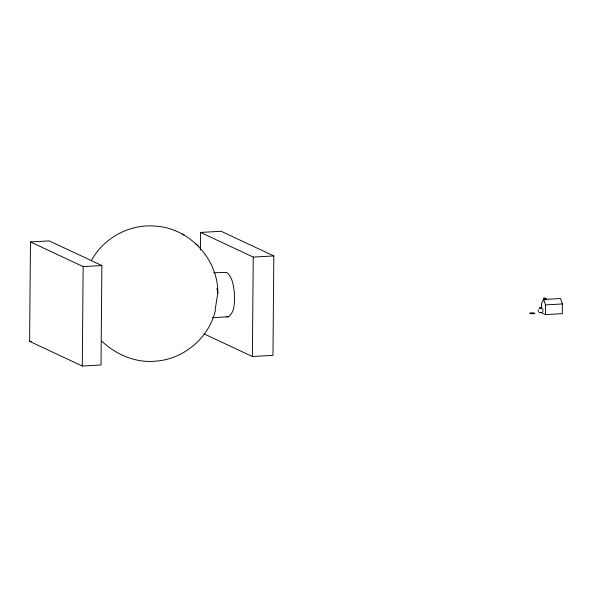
<?xml version="1.0" encoding="UTF-8"?>
<svg xmlns="http://www.w3.org/2000/svg" width="592" height="592" viewBox="0 0 592 592"><rect width="100%" height="100%" fill="white"/><g stroke="black" fill="none" stroke-linecap="round" stroke-linejoin="round"><path stroke-width="0.89" d="M29.6 341.369L30.466 241.943L49.195 240.892L101.883 265.549L101.017 364.975L82.288 366.026L29.6 341.369L31.383 341.266M82.288 366.026L83.154 266.6L30.466 241.943M200.407 249.928L200.562 232.434L221.142 231.287L273.83 255.944L272.964 355.37L252.377 356.517L203.877 333.821M252.377 356.517L253.25 257.091L200.562 232.434M541.554 308.365L541.599 303.082L543.589 299.471L560.483 298.531L562.4 303.962L562.319 313.656L545.417 314.604L541.51 312.768M543.9 299.789L543.907 298.183L545.136 298.116L546.031 298.538L546.024 299.826M544.795 299.892L544.803 298.605L543.907 298.183M545.417 314.604L545.506 304.91L543.589 299.471M91.412 260.51C103.252 238.532 128.612 224.227 153.691 226.04C188.271 227.062 218.233 258.415 217.834 293.092L215.118 309.831M538.135 309.564L538.35 311.636M215.377 310.423C209.146 337.773 183.764 359.218 155.792 361.135C135.901 363.148 116.365 354.845 101.987 341.318M542.857 311.703L542.901 309.017M212.35 317.697L228.379 316.801C235.683 311.473 234.336 300.455 234.351 292.426C233.307 285.47 232.649 277.019 226.662 272.387L213.564 272.771M83.154 266.6L101.883 265.549M253.25 257.091L273.83 255.944M544.803 298.605L546.031 298.538M545.506 304.91L562.4 303.962M226.277 316.572L228.379 316.801M182.543 233.914L184.526 235.416M195.634 243.808L198.438 245.939M216.953 288.445L217.826 293.136M539.349 308.04L541.954 308.077L539.349 308.04M539.312 312.517L541.909 312.554L539.312 312.517M530.654 313.634A2.627 0.451 0.5 0 0 534.865 313.375A2.627 0.451 0.5 0 0 531.283 312.865A2.627 0.451 0.5 0 0 530.654 313.634"/></g></svg>
